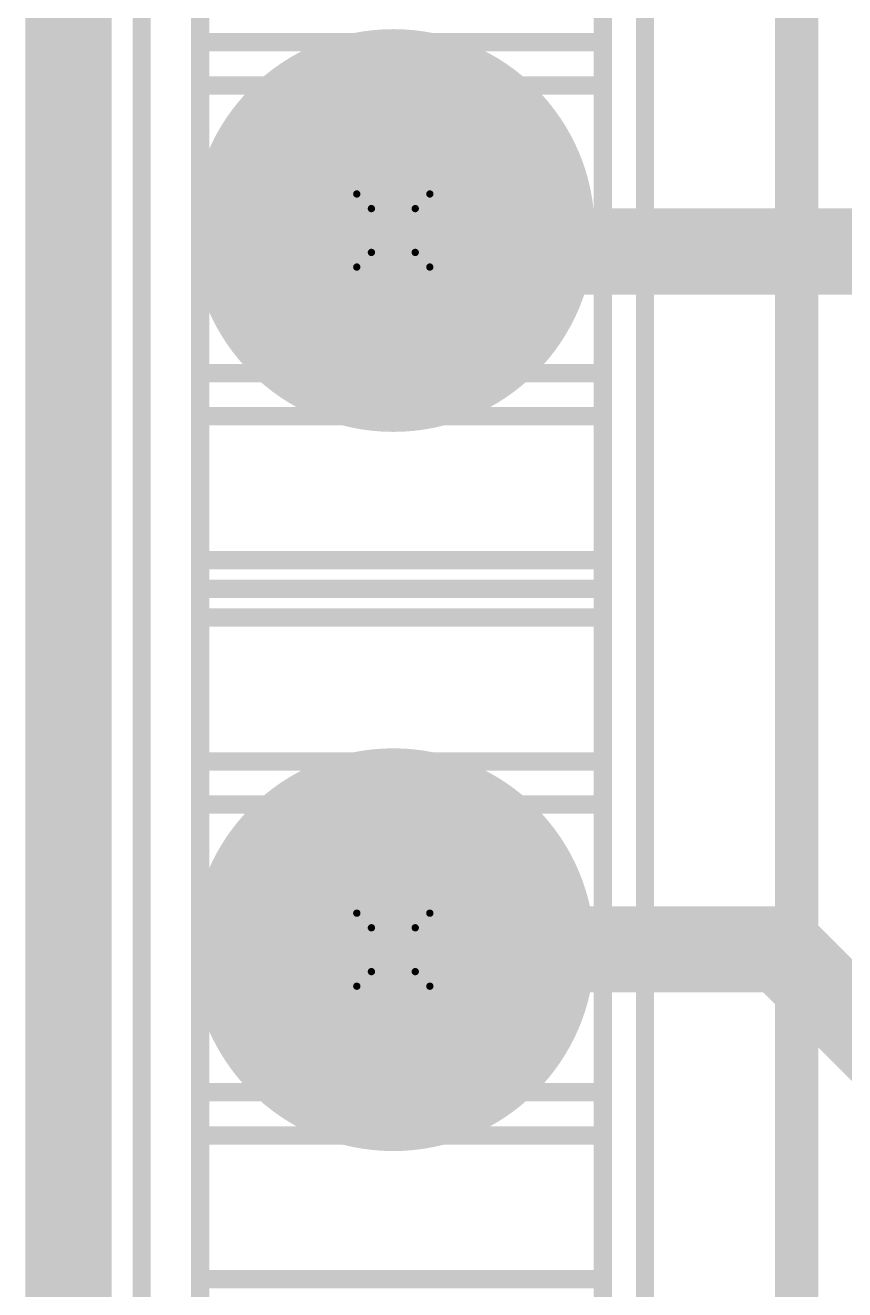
# Model space of a CAD drawing. Header units: millimetres. Extents: x -16 to 330, y -45 to 150.
# Drawn here: x 61.19 to 66.89, y 31.14 to 39.93 of the extents above; entities that cross this region are included whole.
import ezdxf

# ---------------------------------------------------------------- set-up
doc = ezdxf.new("R2010")
doc.units = ezdxf.units.MM
for name, color, linetype in [('BottomLayer', 5, 'Continuous'), ('BottomSolder', 6, 'Continuous'), ('DrillDrawing', 1, 'Continuous'), ('Mechanical13', 56, 'Continuous'), ('MidLayer1', 16, 'Continuous'), ('MidLayer2', 76, 'Continuous'), ('MultiLayer', 9, 'Continuous'), ('PadHoleLayer', 156, 'Continuous'), ('TopLayer', 1, 'Continuous'), ('TopOverlay', 2, 'Continuous'), ('TopSolder', 216, 'Continuous')]:
    doc.layers.add(name, color=color, linetype=linetype)

# ---------------------------------------------------------------- blocks, each defined once
blk = doc.blocks.new('C_____T________B__2')
at = {"layer": 'BottomLayer'}
h = blk.add_hatch(color=5, dxfattribs=at)
edge = h.paths.add_edge_path()
edge.add_arc((0, 0), 1.4, 0, 360)
h = blk.add_hatch(color=5, dxfattribs=at)
edge = h.paths.add_edge_path()
edge.add_arc((5, 0), 1.4, 0, 360)
at = {"layer": 'BottomSolder'}
h = blk.add_hatch(color=6, dxfattribs=at)
edge = h.paths.add_edge_path()
edge.add_arc((0, 0), 0.8, 0, 360)
h = blk.add_hatch(color=6, dxfattribs=at)
edge = h.paths.add_edge_path()
edge.add_arc((5, 0), 0.8, 0, 360)
at = {"layer": 'MidLayer1'}
h = blk.add_hatch(color=16, dxfattribs=at)
edge = h.paths.add_edge_path()
edge.add_arc((0, 0), 1.4, 0, 360)
h = blk.add_hatch(color=16, dxfattribs=at)
edge = h.paths.add_edge_path()
edge.add_arc((5, 0), 1.4, 0, 360)
at = {"layer": 'MidLayer2'}
h = blk.add_hatch(color=76, dxfattribs=at)
edge = h.paths.add_edge_path()
edge.add_arc((0, 0), 1.4, 0, 360)
h = blk.add_hatch(color=76, dxfattribs=at)
edge = h.paths.add_edge_path()
edge.add_arc((5, 0), 1.4, 0, 360)
at = {"layer": 'MultiLayer'}
h = blk.add_hatch(color=9, dxfattribs=at)
edge = h.paths.add_edge_path()
edge.add_arc((0, 0), 1.4, 0, 360)
h = blk.add_hatch(color=9, dxfattribs=at)
edge = h.paths.add_edge_path()
edge.add_arc((5, 0), 1.4, 0, 360)
at = {"layer": 'PadHoleLayer'}
h = blk.add_hatch(color=156, dxfattribs=at)
edge = h.paths.add_edge_path()
edge.add_arc((0, 0), 0.8, 0, 360)
h = blk.add_hatch(color=156, dxfattribs=at)
edge = h.paths.add_edge_path()
edge.add_arc((5, 0), 0.8, 0, 360)
at = {"layer": 'TopLayer'}
h = blk.add_hatch(color=1, dxfattribs=at)
edge = h.paths.add_edge_path()
edge.add_arc((0, 0), 1.4, 0, 360)
h = blk.add_hatch(color=1, dxfattribs=at)
edge = h.paths.add_edge_path()
edge.add_arc((5, 0), 1.4, 0, 360)
at = {"layer": 'TopSolder'}
h = blk.add_hatch(color=216, dxfattribs=at)
edge = h.paths.add_edge_path()
edge.add_arc((0, 0), 0.8, 0, 360)
h = blk.add_hatch(color=216, dxfattribs=at)
edge = h.paths.add_edge_path()
edge.add_arc((5, 0), 0.8, 0, 360)
at = {"layer": 'TopOverlay', "const_width": 0.127}
for points in [[(-12.75, 1.75), (12.75, 1.75)], [(-12.75, -1.75), (12.75, -1.75)]]:
    blk.add_lwpolyline(points, dxfattribs=at)

msp = doc.modelspace()

# ---------------------------------------------------------------- linework, layer by layer
at = {"layer": 'DrillDrawing', "const_width": 0.0508}
for points in [[(63.496, 38.754), (64.004, 38.754)], [(63.496, 38.246), (63.496, 38.754)], [(64.004, 38.246), (64.004, 38.754)], [(63.5976, 38.6524), (63.9024, 38.6524)], [(63.5976, 38.3476), (63.5976, 38.6524)], [(63.9024, 38.3476), (63.9024, 38.6524)], [(63.5976, 38.3476), (63.9024, 38.3476)], [(63.496, 38.246), (64.004, 38.246)], [(63.496, 33.754), (64.004, 33.754)], [(63.496, 33.246), (63.496, 33.754)], [(64.004, 33.246), (64.004, 33.754)], [(63.5976, 33.6524), (63.9024, 33.6524)], [(63.5976, 33.3476), (63.5976, 33.6524)], [(63.9024, 33.3476), (63.9024, 33.6524)], [(63.5976, 33.3476), (63.9024, 33.3476)], [(63.496, 33.246), (64.004, 33.246)]]:
    msp.add_lwpolyline(points, dxfattribs=at)
at = {"layer": 'DrillDrawing', "const_width": 0.0254}
for points in [[(63.4833, 38.754, 1), (63.5087, 38.754, 1)], [(63.4833, 38.754, 1), (63.5087, 38.754, 1)], [(63.9913, 38.754, 1), (64.0167, 38.754, 1)], [(63.9913, 38.754, 1), (64.0167, 38.754, 1)], [(63.5849, 38.6524, 1), (63.6103, 38.6524, 1)], [(63.5849, 38.6524, 1), (63.6103, 38.6524, 1)], [(63.8897, 38.6524, 1), (63.9151, 38.6524, 1)], [(63.8897, 38.6524, 1), (63.9151, 38.6524, 1)], [(63.5849, 38.3476, 1), (63.6103, 38.3476, 1)], [(63.5849, 38.3476, 1), (63.6103, 38.3476, 1)], [(63.8897, 38.3476, 1), (63.9151, 38.3476, 1)], [(63.8897, 38.3476, 1), (63.9151, 38.3476, 1)], [(63.4833, 38.246, 1), (63.5087, 38.246, 1)], [(63.4833, 38.246, 1), (63.5087, 38.246, 1)], [(63.9913, 38.246, 1), (64.0167, 38.246, 1)], [(63.9913, 38.246, 1), (64.0167, 38.246, 1)], [(63.4833, 33.754, 1), (63.5087, 33.754, 1)], [(63.4833, 33.754, 1), (63.5087, 33.754, 1)], [(63.9913, 33.754, 1), (64.0167, 33.754, 1)], [(63.9913, 33.754, 1), (64.0167, 33.754, 1)], [(63.5849, 33.6524, 1), (63.6103, 33.6524, 1)], [(63.5849, 33.6524, 1), (63.6103, 33.6524, 1)], [(63.8897, 33.6524, 1), (63.9151, 33.6524, 1)], [(63.8897, 33.6524, 1), (63.9151, 33.6524, 1)], [(63.5849, 33.3476, 1), (63.6103, 33.3476, 1)], [(63.5849, 33.3476, 1), (63.6103, 33.3476, 1)], [(63.8897, 33.3476, 1), (63.9151, 33.3476, 1)], [(63.8897, 33.3476, 1), (63.9151, 33.3476, 1)], [(63.4833, 33.246, 1), (63.5087, 33.246, 1)], [(63.4833, 33.246, 1), (63.5087, 33.246, 1)], [(63.9913, 33.246, 1), (64.0167, 33.246, 1)], [(63.9913, 33.246, 1), (64.0167, 33.246, 1)]]:
    msp.add_lwpolyline(points, format="xyb", close=True, dxfattribs=at)
at = {"layer": 'Mechanical13', "const_width": 0.127}
for points in [[(62.4062, 21.0088), (62.4062, 46.0088)], [(65.2062, 21.0088), (65.2062, 46.0088)], [(62.4062, 39.8088), (65.2062, 39.8088)], [(62.4062, 39.5088), (65.2062, 39.5088)], [(63.8062, 38.7588), (63.8062, 39.1588)], [(63.8062, 37.8588), (63.8062, 38.2588)], [(62.4062, 37.5088), (65.2062, 37.5088)], [(62.4062, 37.2088), (65.2062, 37.2088)], [(62.4062, 36.2088), (65.2062, 36.2088)], [(62.4062, 36.0088), (65.2062, 36.0088)], [(62.4062, 35.8088), (65.2062, 35.8088)], [(62.4062, 34.8088), (65.2062, 34.8088)], [(62.4062, 34.5088), (65.2062, 34.5088)], [(63.8062, 33.7588), (63.8062, 34.1588)], [(63.8062, 32.8588), (63.8062, 33.2588)], [(62.4062, 32.5088), (65.2062, 32.5088)], [(62.4062, 32.2088), (65.2062, 32.2088)], [(62.4062, 31.2088), (65.2062, 31.2088)]]:
    msp.add_lwpolyline(points, dxfattribs=at)
at = {"layer": 'Mechanical13', "const_width": 0.0635}
for points in [[(62.3745, 39.8088, 1), (62.438, 39.8088, 1)], [(65.1745, 39.8088, 1), (65.238, 39.8088, 1)], [(62.3745, 39.5088, 1), (62.438, 39.5088, 1)], [(65.1745, 39.5088, 1), (65.238, 39.5088, 1)], [(63.7745, 39.1688, 1), (63.838, 39.1688, 1)], [(63.7745, 39.1688, 1), (63.838, 39.1688, 1)], [(63.7745, 39.1588, 1), (63.838, 39.1588, 1)], [(63.7745, 39.1588, 1), (63.838, 39.1588, 1)], [(63.7745, 39.1588, 1), (63.838, 39.1588, 1)], [(63.7745, 39.1588, 1), (63.838, 39.1588, 1)], [(63.7745, 39.1588, 1), (63.838, 39.1588, 1)], [(63.7745, 38.7588, 1), (63.838, 38.7588, 1)], [(63.7745, 38.7588, 1), (63.838, 38.7588, 1)], [(63.7745, 38.7588, 1), (63.838, 38.7588, 1)], [(63.7745, 38.7588, 1), (63.838, 38.7588, 1)], [(63.7745, 38.7588, 1), (63.838, 38.7588, 1)], [(63.7745, 38.2588, 1), (63.838, 38.2588, 1)], [(63.7745, 38.2588, 1), (63.838, 38.2588, 1)], [(63.7745, 38.2588, 1), (63.838, 38.2588, 1)], [(63.7745, 38.2588, 1), (63.838, 38.2588, 1)], [(63.7745, 38.2588, 1), (63.838, 38.2588, 1)], [(63.7745, 37.8588, 1), (63.838, 37.8588, 1)], [(63.7745, 37.8588, 1), (63.838, 37.8588, 1)], [(63.7745, 37.8588, 1), (63.838, 37.8588, 1)], [(63.7745, 37.8588, 1), (63.838, 37.8588, 1)], [(63.7745, 37.8588, 1), (63.838, 37.8588, 1)], [(63.7745, 37.8488, 1), (63.838, 37.8488, 1)], [(63.7745, 37.8488, 1), (63.838, 37.8488, 1)], [(62.3745, 37.5088, 1), (62.438, 37.5088, 1)], [(65.1745, 37.5088, 1), (65.238, 37.5088, 1)], [(62.3745, 37.2088, 1), (62.438, 37.2088, 1)], [(65.1745, 37.2088, 1), (65.238, 37.2088, 1)], [(62.3745, 36.2088, 1), (62.438, 36.2088, 1)], [(65.1745, 36.2088, 1), (65.238, 36.2088, 1)], [(62.3745, 36.0088, 1), (62.438, 36.0088, 1)], [(65.1745, 36.0088, 1), (65.238, 36.0088, 1)], [(62.3745, 35.8088, 1), (62.438, 35.8088, 1)], [(65.1745, 35.8088, 1), (65.238, 35.8088, 1)], [(62.3745, 34.8088, 1), (62.438, 34.8088, 1)], [(65.1745, 34.8088, 1), (65.238, 34.8088, 1)], [(62.3745, 34.5088, 1), (62.438, 34.5088, 1)], [(65.1745, 34.5088, 1), (65.238, 34.5088, 1)], [(63.7745, 34.1688, 1), (63.838, 34.1688, 1)], [(63.7745, 34.1588, 1), (63.838, 34.1588, 1)], [(63.7745, 34.1588, 1), (63.838, 34.1588, 1)], [(63.7745, 34.1588, 1), (63.838, 34.1588, 1)], [(63.7745, 33.7588, 1), (63.838, 33.7588, 1)], [(63.7745, 33.7588, 1), (63.838, 33.7588, 1)], [(63.7745, 33.7588, 1), (63.838, 33.7588, 1)], [(63.7745, 33.2588, 1), (63.838, 33.2588, 1)], [(63.7745, 33.2588, 1), (63.838, 33.2588, 1)], [(63.7745, 33.2588, 1), (63.838, 33.2588, 1)], [(63.7745, 32.8588, 1), (63.838, 32.8588, 1)], [(63.7745, 32.8588, 1), (63.838, 32.8588, 1)], [(63.7745, 32.8588, 1), (63.838, 32.8588, 1)], [(63.7745, 32.8488, 1), (63.838, 32.8488, 1)], [(62.3745, 32.5088, 1), (62.438, 32.5088, 1)], [(65.1745, 32.5088, 1), (65.238, 32.5088, 1)], [(62.3745, 32.2088, 1), (62.438, 32.2088, 1)], [(65.1745, 32.2088, 1), (65.238, 32.2088, 1)], [(62.3745, 31.2088, 1), (62.438, 31.2088, 1)], [(65.1745, 31.2088, 1), (65.238, 31.2088, 1)]]:
    msp.add_lwpolyline(points, format="xyb", close=True, dxfattribs=at)
at = {"layer": 'Mechanical13', "const_width": 0.127}
for points in [[(63.8062, 37.8588, -1), (63.8062, 39.1588)], [(63.8062, 37.8588, -1), (63.8062, 39.1588)], [(63.8062, 39.1688, -1), (63.8062, 37.8488)], [(63.8062, 39.1688, -1), (63.8062, 37.8488)], [(63.8062, 39.1588, -1), (63.8062, 37.8588)], [(63.8062, 39.1588, -1), (63.8062, 37.8588)], [(63.8062, 38.2588, -1), (63.8062, 38.7588)], [(63.8062, 38.2588, -1), (63.8062, 38.7588)], [(63.8062, 38.7588, -1), (63.8062, 38.2588)], [(63.8062, 38.7588, -1), (63.8062, 38.2588)], [(63.8062, 32.8588, -1), (63.8062, 34.1588)], [(63.8062, 34.1688, -1), (63.8062, 32.8488)], [(63.8062, 34.1588, -1), (63.8062, 32.8588)], [(63.8062, 33.2588, -1), (63.8062, 33.7588)], [(63.8062, 33.7588, -1), (63.8062, 33.2588)]]:
    msp.add_lwpolyline(points, format="xyb", dxfattribs=at)
at = {"layer": 'MidLayer1', "const_width": 0.6}
for points in [[(63.7794, 38.5026), (63.928, 38.354)], [(63.928, 38.354), (67.8942, 38.354)], [(63.7794, 33.5026), (66.4464, 33.5026)], [(66.4464, 33.5026), (68.2314, 31.7176)]]:
    msp.add_lwpolyline(points, dxfattribs=at)
at = {"layer": 'MidLayer1', "const_width": 0.3}
for points in [[(63.6294, 38.5026, 1), (63.9294, 38.5026, 1)], [(63.778, 38.354, 1), (64.078, 38.354, 1)], [(63.778, 38.354, 1), (64.078, 38.354, 1)], [(63.6294, 33.5026, 1), (63.9294, 33.5026, 1)], [(66.2964, 33.5026, 1), (66.5964, 33.5026, 1)], [(66.2964, 33.5026, 1), (66.5964, 33.5026, 1)]]:
    msp.add_lwpolyline(points, format="xyb", close=True, dxfattribs=at)
at = {"layer": 'MidLayer2', "const_width": 0.6}
msp.add_lwpolyline([(61.4906, 10.7831), (61.4906, 41.1885)], dxfattribs=at)
at = {"layer": 'TopLayer', "const_width": 0.3}
msp.add_lwpolyline([(66.5544, 21.0088), (66.5544, 52.5088)], dxfattribs=at)

# ---------------------------------------------------------------- block references
at = {"rotation": 90}
msp.add_blockref('C_____T________B__2', (63.75, 33.5), dxfattribs=at)

doc.saveas('drawing.dxf')
